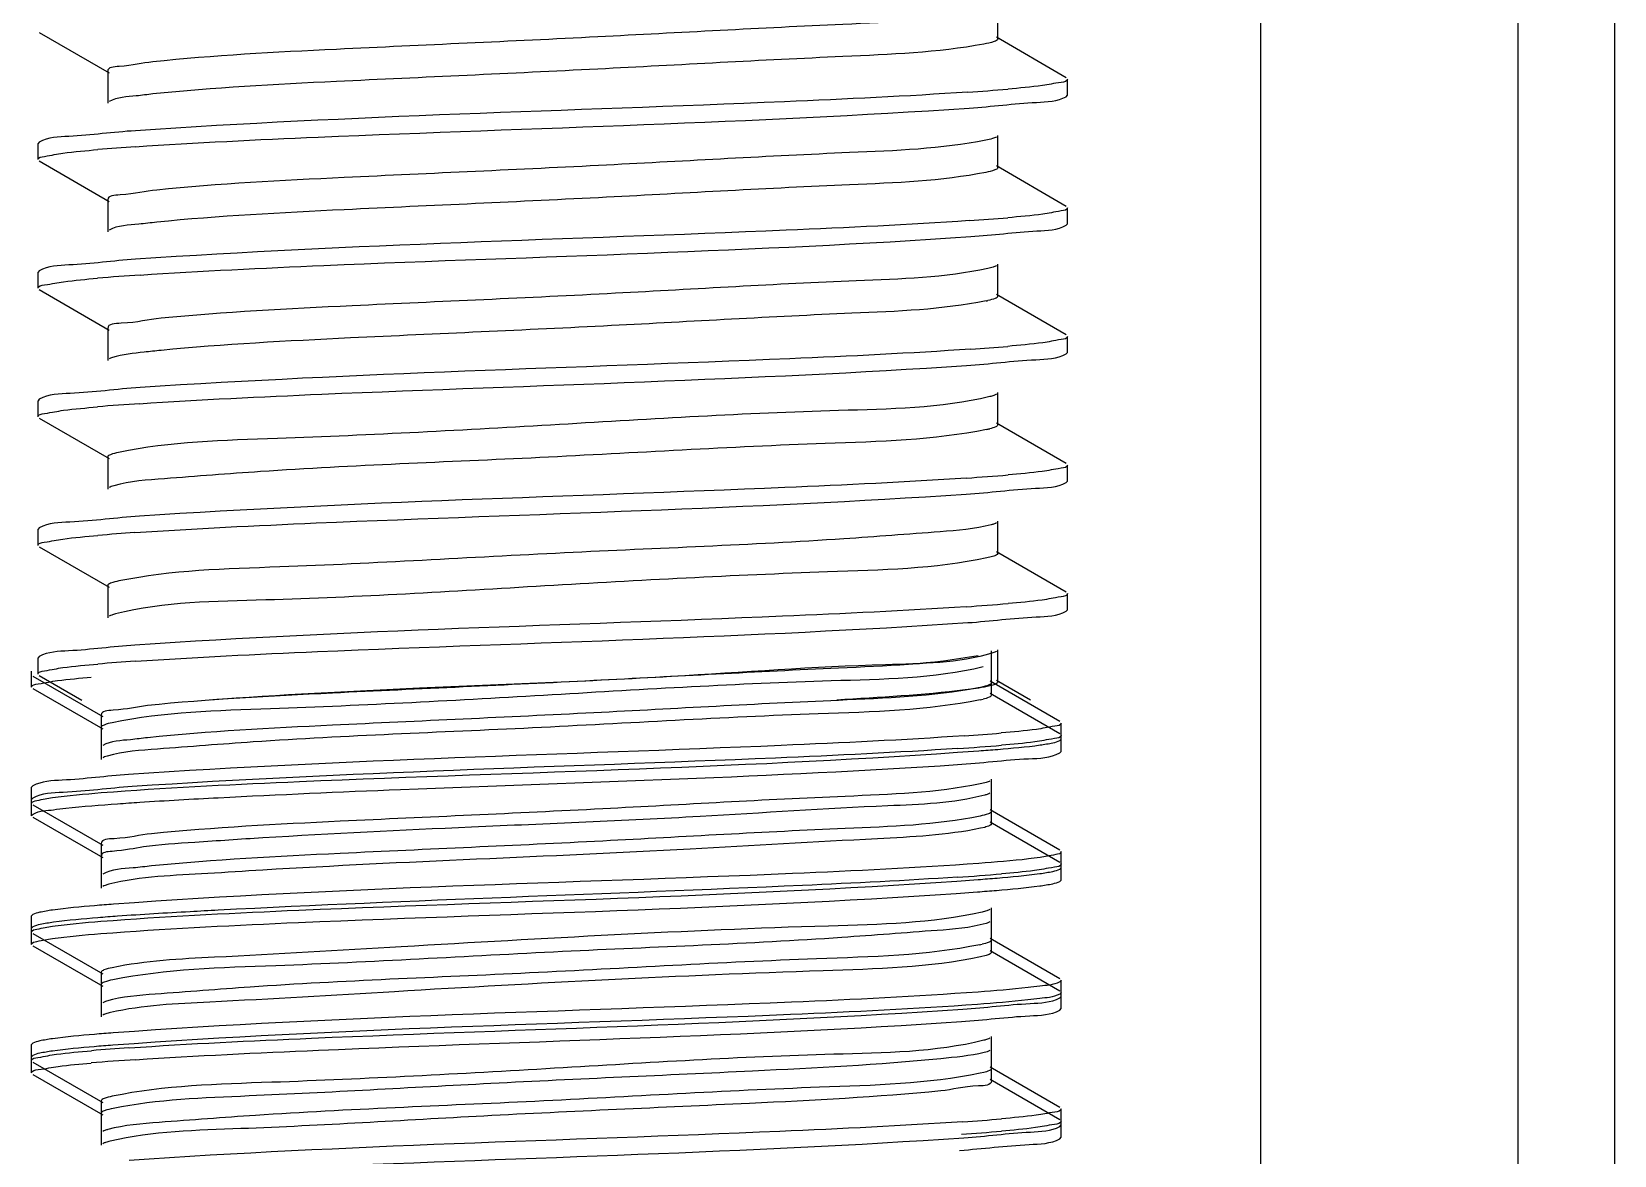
# Model space of a CAD drawing. Extents: x 1382187 to 1725648, y 860327 to 1571294.
# Drawn here: x 1506707.3 to 1507000.2, y 1252264 to 1252472 of the extents above; entities that cross this region are included whole.
import ezdxf

# ---------------------------------------------------------------- set-up
doc = ezdxf.new("R2010")
doc.units = 0
doc.header["$LTSCALE"] = 1000
doc.header["$MEASUREMENT"] = 0

msp = doc.modelspace()

# ---------------------------------------------------------------- linework, layer by layer
at = {"linetype": 'Continuous'}
for p, q in [((1506934.68, 1253335.18), (1506934.68, 1248594.16)), ((1506982.31, 1253335.18), (1506982.31, 1248594.16)), ((1507000.17, 1253335.18), (1507000.17, 1248594.16)), ((1506886.07, 1252470.68), (1506886.07, 1252476.64)), ((1506708.69, 1252471.91), (1506721.61, 1252464.43)), ((1506898.74, 1252463.5), (1506885.81, 1252470.99)), ((1506721.35, 1252464.73), (1506721.35, 1252458.78)), ((1506898.96, 1252460.27), (1506898.96, 1252463.24)), ((1506898.96, 1252460.27), (1506898.96, 1252463.24)), ((1506898.74, 1252460), (1506898.96, 1252460.27)), ((1506708.69, 1252451.6), (1506708.46, 1252451.34)), ((1506708.46, 1252448.36), (1506708.46, 1252451.34)), ((1506708.46, 1252448.36), (1506708.46, 1252451.34)), ((1506886.07, 1252446.87), (1506886.07, 1252452.82)), ((1506708.69, 1252448.1), (1506721.61, 1252440.62)), ((1506898.74, 1252439.69), (1506885.81, 1252447.17)), ((1506721.35, 1252440.92), (1506721.35, 1252434.96)), ((1506898.96, 1252436.45), (1506898.96, 1252439.43)), ((1506898.96, 1252436.45), (1506898.96, 1252439.43)), ((1506898.74, 1252436.19), (1506898.96, 1252436.45)), ((1506708.69, 1252427.78), (1506708.46, 1252427.52)), ((1506886.07, 1252423.06), (1506886.07, 1252429.01)), ((1506708.46, 1252424.55), (1506708.46, 1252427.52)), ((1506708.46, 1252424.55), (1506708.46, 1252427.52)), ((1506708.69, 1252424.29), (1506721.61, 1252416.8)), ((1506898.74, 1252415.88), (1506885.81, 1252423.36)), ((1506721.35, 1252417.1), (1506721.35, 1252411.15)), ((1506898.96, 1252412.64), (1506898.96, 1252415.62)), ((1506898.96, 1252412.64), (1506898.96, 1252415.62)), ((1506898.74, 1252412.38), (1506898.96, 1252412.64)), ((1506886.07, 1252399.25), (1506886.07, 1252405.2)), ((1506708.69, 1252403.97), (1506708.46, 1252403.71)), ((1506708.46, 1252400.73), (1506708.46, 1252403.71)), ((1506708.46, 1252400.73), (1506708.46, 1252403.71)), ((1506708.69, 1252400.47), (1506721.61, 1252392.99)), ((1506898.74, 1252392.06), (1506885.81, 1252399.55)), ((1506721.35, 1252393.29), (1506721.35, 1252387.34)), ((1506898.96, 1252388.83), (1506898.96, 1252391.8)), ((1506898.96, 1252388.83), (1506898.96, 1252391.8)), ((1506898.74, 1252388.57), (1506898.96, 1252388.83)), ((1506886.07, 1252375.43), (1506886.07, 1252381.39)), ((1506708.69, 1252380.16), (1506708.46, 1252379.9)), ((1506708.46, 1252376.92), (1506708.46, 1252379.9)), ((1506708.46, 1252376.92), (1506708.46, 1252379.9)), ((1506708.69, 1252376.66), (1506721.61, 1252369.18)), ((1506898.74, 1252368.25), (1506885.81, 1252375.73)), ((1506884.87, 1252374.78), (1506884.05, 1252374.59)), ((1506721.35, 1252369.48), (1506721.35, 1252363.53)), ((1506898.96, 1252365.01), (1506898.96, 1252367.99)), ((1506898.74, 1252364.75), (1506898.96, 1252365.01)), ((1506884.89, 1252351.48), (1506884.89, 1252357.43)), ((1506886.07, 1252351.62), (1506886.07, 1252357.57)), ((1506708.69, 1252356.35), (1506708.46, 1252356.08)), ((1506708.46, 1252353.11), (1506708.46, 1252356.08)), ((1506708.46, 1252353.11), (1506708.46, 1252356.08)), ((1506884.89, 1252349.2), (1506884.89, 1252355.15)), ((1506707.27, 1252350.69), (1506707.27, 1252353.66)), ((1506707.27, 1252350.69), (1506707.27, 1252353.66)), ((1506707.5, 1252352.7), (1506720.42, 1252345.22)), ((1506708.69, 1252352.85), (1506716.56, 1252348.29)), ((1506897.55, 1252344.29), (1506884.63, 1252351.78)), ((1506892.09, 1252348.29), (1506885.81, 1252351.92)), ((1506707.5, 1252350.42), (1506720.42, 1252342.94)), ((1506885.13, 1252351.05), (1506884.08, 1252350.78)), ((1506897.55, 1252342.02), (1506884.63, 1252349.5)), ((1506720.16, 1252345.52), (1506720.16, 1252339.57)), ((1506720.16, 1252343.24), (1506720.16, 1252337.29)), ((1506897.78, 1252341.06), (1506897.78, 1252344.03)), ((1506897.55, 1252340.8), (1506897.78, 1252341.06)), ((1506897.78, 1252338.78), (1506897.78, 1252341.76)), ((1506897.78, 1252338.78), (1506897.78, 1252341.76)), ((1506897.55, 1252338.52), (1506897.78, 1252338.78)), ((1506707.5, 1252332.39), (1506707.27, 1252332.13)), ((1506707.27, 1252329.15), (1506707.27, 1252332.13)), ((1506707.27, 1252329.15), (1506707.27, 1252332.13)), ((1506884.89, 1252327.66), (1506884.89, 1252333.62)), ((1506884.89, 1252325.38), (1506884.89, 1252331.34)), ((1506707.5, 1252330.11), (1506707.27, 1252329.85)), ((1506707.27, 1252326.87), (1506707.27, 1252329.85)), ((1506707.27, 1252326.87), (1506707.27, 1252329.85)), ((1506707.5, 1252328.89), (1506720.42, 1252321.41)), ((1506707.5, 1252326.61), (1506720.42, 1252319.13)), ((1506897.55, 1252320.48), (1506884.63, 1252327.96)), ((1506897.55, 1252318.2), (1506884.63, 1252325.69)), ((1506883.64, 1252324.72), (1506882.86, 1252324.54)), ((1506720.16, 1252321.71), (1506720.16, 1252315.76)), ((1506720.16, 1252319.43), (1506720.16, 1252313.48)), ((1506897.78, 1252317.24), (1506897.78, 1252320.22)), ((1506897.78, 1252317.24), (1506897.78, 1252320.22)), ((1506897.55, 1252316.98), (1506897.78, 1252317.24)), ((1506897.78, 1252314.97), (1506897.78, 1252317.94)), ((1506897.78, 1252314.97), (1506897.78, 1252317.94)), ((1506897.55, 1252314.71), (1506897.78, 1252314.97)), ((1506707.5, 1252308.58), (1506707.27, 1252308.31)), ((1506707.27, 1252305.34), (1506707.27, 1252308.31)), ((1506707.27, 1252305.34), (1506707.27, 1252308.31)), ((1506884.89, 1252303.85), (1506884.89, 1252309.8)), ((1506707.5, 1252306.3), (1506707.27, 1252306.04)), ((1506707.27, 1252303.06), (1506707.27, 1252306.04)), ((1506707.27, 1252303.06), (1506707.27, 1252306.04)), ((1506707.5, 1252305.08), (1506720.42, 1252297.6)), ((1506884.89, 1252301.57), (1506884.89, 1252307.52)), ((1506707.5, 1252302.8), (1506720.42, 1252295.32)), ((1506897.55, 1252296.67), (1506884.63, 1252304.15)), ((1506897.55, 1252294.39), (1506884.63, 1252301.87)), ((1506883.91, 1252300.99), (1506882.89, 1252300.74)), ((1506720.16, 1252297.9), (1506720.16, 1252291.94)), ((1506897.78, 1252293.43), (1506897.78, 1252296.41)), ((1506897.78, 1252293.43), (1506897.78, 1252296.41)), ((1506720.16, 1252295.62), (1506720.16, 1252289.66)), ((1506897.55, 1252293.17), (1506897.78, 1252293.43)), ((1506897.78, 1252291.15), (1506897.78, 1252294.13)), ((1506897.78, 1252291.15), (1506897.78, 1252294.13)), ((1506897.55, 1252290.89), (1506897.78, 1252291.15)), ((1506707.5, 1252284.76), (1506707.27, 1252284.5)), ((1506707.27, 1252281.53), (1506707.27, 1252284.5)), ((1506707.27, 1252281.53), (1506707.27, 1252284.5)), ((1506884.89, 1252280.04), (1506884.89, 1252285.99)), ((1506707.5, 1252282.48), (1506707.27, 1252282.22)), ((1506707.27, 1252279.25), (1506707.27, 1252282.22)), ((1506707.27, 1252279.25), (1506707.27, 1252282.22)), ((1506707.5, 1252281.26), (1506720.42, 1252273.78)), ((1506884.89, 1252277.76), (1506884.89, 1252283.71)), ((1506707.5, 1252278.99), (1506720.42, 1252271.5)), ((1506883.47, 1252279.33), (1506882.83, 1252279.19)), ((1506897.55, 1252272.86), (1506884.63, 1252280.34)), ((1506897.55, 1252270.58), (1506884.63, 1252278.06)), ((1506720.16, 1252274.08), (1506720.16, 1252268.13)), ((1506897.78, 1252269.62), (1506897.78, 1252272.6)), ((1506720.16, 1252271.81), (1506720.16, 1252265.85)), ((1506897.55, 1252269.36), (1506897.78, 1252269.62)), ((1506897.78, 1252267.34), (1506897.78, 1252270.32)), ((1506897.78, 1252267.34), (1506897.78, 1252270.32)), ((1506897.55, 1252267.08), (1506897.78, 1252267.34))]:
    msp.add_line(p, q, dxfattribs=at)
for centre, radius, start, end in [((1506853.05, 1252876.54), 416.6, 273.7824, 274.8062), ((1506753.86, 1252041.46), 410.18, 93.8281, 94.8033), ((1506853.38, 1252848.57), 412.43, 273.8103, 274.8058), ((1506754.96, 1252003.88), 423.99, 93.7358, 94.8048), ((1506879.9, 1252442.07), 20.28, 281.4289, 282.338), ((1506853.73, 1252820.47), 408.13, 273.8417, 274.8037), ((1506754.85, 1251981.47), 422.59, 93.7444, 94.8051), ((1506880.54, 1252415.3), 17.26, 281.5727, 283.5086), ((1506852.75, 1252808.83), 420.34, 273.7577, 274.8062), ((1506753.74, 1251971.6), 408.6, 93.8386, 94.8036), ((1506852.62, 1252786.66), 421.99, 273.7478, 274.8056), ((1506753.84, 1251946.53), 409.86, 93.8302, 94.8034), ((1506879.26, 1252365.64), 17.65, 281.5584, 283.3366), ((1506850.95, 1252766.6), 428.18, 273.7147, 274.7998), ((1506852.54, 1252748.81), 408.05, 273.842, 274.8039), ((1506850.82, 1252744.5), 429.9, 273.7049, 274.7979), ((1506878.91, 1252321.92), 19.31, 281.4817, 282.6766), ((1506754.3, 1251851.8), 430.8, 93.6991, 94.7988), ((1506752.67, 1251874.63), 410.18, 93.8281, 94.8033), ((1506852.22, 1252681.4), 412.1, 273.8126, 274.8057), ((1506851.79, 1252684.62), 417.61, 273.7817, 274.8013)]:
    msp.add_arc(centre, radius, start, end, dxfattribs=at)
for points, knots in [([(1506883.48, 1252475.68), (1506874.89, 1252474.1), (1506850.94, 1252473.19), (1506811.05, 1252470.92), (1506768.45, 1252469.03), (1506740.98, 1252467.64), (1506729.7, 1252466.45)], [0, 0, 0, 0, 0.169916, 0.464788, 0.779028, 1, 1, 1, 1]), ([(1506883.48, 1252469.73), (1506874.89, 1252468.14), (1506850.94, 1252467.24), (1506811.05, 1252464.96), (1506768.45, 1252463.08), (1506740.98, 1252461.68), (1506729.7, 1252460.5)], [0, 0, 0, 0, 0.169916, 0.464788, 0.779028, 1, 1, 1, 1]), ([(1506886.07, 1252470.68), (1506886.07, 1252470.41), (1506884.87, 1252470.02), (1506884.13, 1252469.85), (1506883.48, 1252469.73)], [0, 0, 0, 0, 0.287813, 1, 1, 1, 1]), ([(1506729.7, 1252466.45), (1506727.61, 1252466.23), (1506725.63, 1252465.61), (1506721.35, 1252465.49), (1506721.35, 1252464.73)], [0, 0, 0, 0, 0.733736, 1, 1, 1, 1]), ([(1506898.96, 1252463.24), (1506898.96, 1252462.81), (1506896.66, 1252462.52), (1506895.5, 1252462.21), (1506894.34, 1252462.06)], [0, 0, 0, 0, 0.271384, 1, 1, 1, 1]), ([(1506729.7, 1252460.5), (1506728.68, 1252460.39), (1506726, 1252460), (1506723.09, 1252459.94), (1506721.61, 1252459.08)], [0, 0, 0, 0, 0.373853, 1, 1, 1, 1]), ([(1506880.53, 1252460.84), (1506869.23, 1252460.08), (1506817.88, 1252457.62), (1506766.45, 1252456.42), (1506726.46, 1252453.7)], [0, 0, 0, 0, 0.220263, 1, 1, 1, 1]), ([(1506880.79, 1252457.89), (1506884.95, 1252458.17), (1506890.77, 1252458.97), (1506897.12, 1252459.08), (1506898.74, 1252460)], [0, 0, 0, 0, 0.690508, 1, 1, 1, 1]), ([(1506726.48, 1252450.73), (1506737.73, 1252451.49), (1506789.17, 1252453.97), (1506840.67, 1252455.17), (1506880.79, 1252457.89)], [0, 0, 0, 0, 0.219081, 1, 1, 1, 1]), ([(1506726.46, 1252453.7), (1506722.35, 1252453.42), (1506716.58, 1252452.63), (1506710.29, 1252452.52), (1506708.69, 1252451.6)], [0, 0, 0, 0, 0.690323, 1, 1, 1, 1]), ([(1506883.87, 1252451.95), (1506875.59, 1252450.29), (1506852.02, 1252449.49), (1506812.51, 1252447.14), (1506769.73, 1252445.3), (1506741.97, 1252443.88), (1506730.44, 1252442.71)], [0, 0, 0, 0, 0.164798, 0.457724, 0.773903, 1, 1, 1, 1]), ([(1506885.81, 1252452.52), (1506885.58, 1252452.39), (1506884.93, 1252452.18), (1506884.28, 1252452.03), (1506883.87, 1252451.95)], [0, 0, 0, 0, 0.388853, 1, 1, 1, 1]), ([(1506708.46, 1252448.36), (1506708.46, 1252448.79), (1506710.75, 1252449.08), (1506711.91, 1252449.39), (1506713.07, 1252449.54)], [0, 0, 0, 0, 0.271489, 1, 1, 1, 1]), ([(1506883.87, 1252445.99), (1506875.59, 1252444.33), (1506852.02, 1252443.54), (1506812.51, 1252441.19), (1506769.73, 1252439.34), (1506741.97, 1252437.92), (1506730.44, 1252436.76)], [0, 0, 0, 0, 0.164798, 0.457724, 0.773903, 1, 1, 1, 1]), ([(1506886.07, 1252446.87), (1506886.07, 1252446.64), (1506885.08, 1252446.25), (1506884.43, 1252446.1), (1506883.87, 1252445.99)], [0, 0, 0, 0, 0.292777, 1, 1, 1, 1]), ([(1506730.44, 1252442.71), (1506728.17, 1252442.49), (1506726.03, 1252441.8), (1506721.35, 1252441.74), (1506721.35, 1252440.92)], [0, 0, 0, 0, 0.734506, 1, 1, 1, 1]), ([(1506898.96, 1252439.43), (1506898.96, 1252439), (1506896.68, 1252438.71), (1506895.53, 1252438.4), (1506894.38, 1252438.25)], [0, 0, 0, 0, 0.271538, 1, 1, 1, 1]), ([(1506730.44, 1252436.76), (1506729.32, 1252436.65), (1506726.4, 1252436.23), (1506723.22, 1252436.2), (1506721.61, 1252435.27)], [0, 0, 0, 0, 0.375724, 1, 1, 1, 1]), ([(1506880.79, 1252437.05), (1506869.51, 1252436.29), (1506818.07, 1252433.81), (1506766.57, 1252432.62), (1506726.48, 1252429.89)], [0, 0, 0, 0, 0.219643, 1, 1, 1, 1]), ([(1506727.33, 1252426.97), (1506738.66, 1252427.73), (1506789.91, 1252430.18), (1506841.22, 1252431.37), (1506881.07, 1252434.09)], [0, 0, 0, 0, 0.221375, 1, 1, 1, 1]), ([(1506881.07, 1252434.09), (1506885.16, 1252434.37), (1506890.89, 1252435.16), (1506897.14, 1252435.28), (1506898.74, 1252436.19)], [0, 0, 0, 0, 0.690201, 1, 1, 1, 1]), ([(1506726.48, 1252429.89), (1506722.36, 1252429.61), (1506716.59, 1252428.81), (1506710.29, 1252428.71), (1506708.69, 1252427.78)], [0, 0, 0, 0, 0.690341, 1, 1, 1, 1]), ([(1506884.24, 1252428.21), (1506876.27, 1252426.46), (1506853.08, 1252425.81), (1506813.96, 1252423.36), (1506771.02, 1252421.56), (1506742.97, 1252420.12), (1506731.21, 1252418.98)], [0, 0, 0, 0, 0.159658, 0.450626, 0.768754, 1, 1, 1, 1]), ([(1506885.81, 1252428.71), (1506885.62, 1252428.6), (1506885.1, 1252428.41), (1506884.56, 1252428.28), (1506884.24, 1252428.21)], [0, 0, 0, 0, 0.39781, 1, 1, 1, 1]), ([(1506708.46, 1252424.55), (1506708.46, 1252424.99), (1506710.82, 1252425.27), (1506712, 1252425.59), (1506713.19, 1252425.75)], [0, 0, 0, 0, 0.271035, 1, 1, 1, 1]), ([(1506883.92, 1252422.19), (1506875.77, 1252420.54), (1506852.49, 1252419.75), (1506813.34, 1252417.41), (1506770.68, 1252415.59), (1506742.87, 1252414.16), (1506731.21, 1252413.02)], [0, 0, 0, 0, 0.163103, 0.454144, 0.77037, 1, 1, 1, 1]), ([(1506886.07, 1252423.06), (1506886.07, 1252422.85), (1506885.27, 1252422.49), (1506884.7, 1252422.36), (1506884.24, 1252422.26)], [0, 0, 0, 0, 0.298854, 1, 1, 1, 1]), ([(1506731.21, 1252418.98), (1506728.75, 1252418.74), (1506726.45, 1252417.98), (1506721.35, 1252418), (1506721.35, 1252417.1)], [0, 0, 0, 0, 0.735116, 1, 1, 1, 1]), ([(1506731.21, 1252413.02), (1506730.17, 1252412.92), (1506727.17, 1252412.58), (1506724.12, 1252412.3), (1506722.23, 1252411.71)], [0, 0, 0, 0, 0.345444, 1, 1, 1, 1]), ([(1506881.07, 1252413.26), (1506869.91, 1252412.49), (1506818.66, 1252410.02), (1506767.36, 1252408.8), (1506727.33, 1252406.14)], [0, 0, 0, 0, 0.2181, 1, 1, 1, 1]), ([(1506898.96, 1252415.62), (1506898.96, 1252415.19), (1506896.69, 1252414.9), (1506895.54, 1252414.59), (1506894.39, 1252414.44)], [0, 0, 0, 0, 0.271601, 1, 1, 1, 1]), ([(1506722.23, 1252411.71), (1506722.11, 1252411.67), (1506721.9, 1252411.6), (1506721.7, 1252411.5), (1506721.61, 1252411.45)], [0, 0, 0, 0, 0.563324, 1, 1, 1, 1]), ([(1506727.25, 1252403.15), (1506738.48, 1252403.9), (1506789.5, 1252406.35), (1506840.58, 1252407.57), (1506880.3, 1252410.23)], [0, 0, 0, 0, 0.220392, 1, 1, 1, 1]), ([(1506880.3, 1252410.23), (1506884.57, 1252410.51), (1506890.55, 1252411.34), (1506897.08, 1252411.43), (1506898.74, 1252412.38)], [0, 0, 0, 0, 0.690998, 1, 1, 1, 1]), ([(1506727.33, 1252406.14), (1506723.01, 1252405.85), (1506716.97, 1252405.01), (1506710.37, 1252404.93), (1506708.69, 1252403.97)], [0, 0, 0, 0, 0.691204, 1, 1, 1, 1]), ([(1506884.57, 1252404.47), (1506875.46, 1252402.27), (1506848.59, 1252401.96), (1506804.78, 1252399.23), (1506760.42, 1252396.78), (1506732.99, 1252396.14), (1506723.36, 1252394.13)], [0, 0, 0, 0, 0.173919, 0.493974, 0.817428, 1, 1, 1, 1]), ([(1506885.81, 1252404.9), (1506885.66, 1252404.81), (1506885.24, 1252404.65), (1506884.82, 1252404.53), (1506884.57, 1252404.47)], [0, 0, 0, 0, 0.408003, 1, 1, 1, 1]), ([(1506708.46, 1252400.73), (1506708.46, 1252401.18), (1506710.81, 1252401.46), (1506711.99, 1252401.78), (1506713.17, 1252401.93)], [0, 0, 0, 0, 0.271101, 1, 1, 1, 1]), ([(1506884, 1252398.39), (1506874.2, 1252396.37), (1506846.39, 1252395.77), (1506801.72, 1252392.96), (1506760.84, 1252391.52), (1506734.66, 1252389.47), (1506725.52, 1252388.81), (1506722.49, 1252387.97)], [0, 0, 0, 0, 0.185394, 0.511906, 0.831666, 0.941677, 1, 1, 1, 1]), ([(1506886.07, 1252399.25), (1506886.07, 1252399.07), (1506885.43, 1252398.73), (1506884.95, 1252398.61), (1506884.57, 1252398.52)], [0, 0, 0, 0, 0.306365, 1, 1, 1, 1]), ([(1506723.36, 1252394.13), (1506722.85, 1252394.02), (1506722.25, 1252393.89), (1506721.35, 1252393.51), (1506721.35, 1252393.29)], [0, 0, 0, 0, 0.705027, 1, 1, 1, 1]), ([(1506898.96, 1252391.8), (1506898.96, 1252391.36), (1506896.64, 1252391.08), (1506895.47, 1252390.76), (1506894.3, 1252390.61)], [0, 0, 0, 0, 0.271246, 1, 1, 1, 1]), ([(1506722.49, 1252387.97), (1506722.32, 1252387.92), (1506722.02, 1252387.83), (1506721.73, 1252387.71), (1506721.61, 1252387.64)], [0, 0, 0, 0, 0.577171, 1, 1, 1, 1]), ([(1506880.3, 1252389.39), (1506869.09, 1252388.64), (1506818.08, 1252386.19), (1506767, 1252384.97), (1506727.25, 1252382.32)], [0, 0, 0, 0, 0.219978, 1, 1, 1, 1]), ([(1506880.21, 1252386.41), (1506884.5, 1252386.69), (1506890.51, 1252387.53), (1506897.07, 1252387.61), (1506898.74, 1252388.57)], [0, 0, 0, 0, 0.691085, 1, 1, 1, 1]), ([(1506726.38, 1252379.28), (1506737.56, 1252380.05), (1506788.84, 1252382.52), (1506840.17, 1252383.73), (1506880.21, 1252386.41)], [0, 0, 0, 0, 0.218278, 1, 1, 1, 1]), ([(1506727.25, 1252382.32), (1506722.95, 1252382.03), (1506716.93, 1252381.2), (1506710.36, 1252381.12), (1506708.69, 1252380.16)], [0, 0, 0, 0, 0.691128, 1, 1, 1, 1]), ([(1506885.81, 1252381.08), (1506885.69, 1252381.01), (1506885.38, 1252380.88), (1506885.06, 1252380.79), (1506884.87, 1252380.74)], [0, 0, 0, 0, 0.419644, 1, 1, 1, 1]), ([(1506708.46, 1252376.92), (1506708.46, 1252377.35), (1506710.74, 1252377.64), (1506711.89, 1252377.95), (1506713.04, 1252378.1)], [0, 0, 0, 0, 0.271575, 1, 1, 1, 1]), ([(1506884.87, 1252380.74), (1506881.79, 1252379.91), (1506872.6, 1252379.24), (1506846.36, 1252377.2), (1506805.5, 1252375.75), (1506760.91, 1252372.95), (1506733.17, 1252372.35), (1506723.41, 1252370.33)], [0, 0, 0, 0, 0.059025, 0.169477, 0.489312, 0.815208, 1, 1, 1, 1]), ([(1506886.07, 1252375.43), (1506886.07, 1252375.28), (1506885.58, 1252374.97), (1506885.18, 1252374.87), (1506884.87, 1252374.78)], [0, 0, 0, 0, 0.315715, 1, 1, 1, 1]), ([(1506884.05, 1252374.59), (1506874.4, 1252372.58), (1506846.9, 1252371.93), (1506802.45, 1252369.5), (1506758.67, 1252366.72), (1506731.82, 1252366.48), (1506722.78, 1252364.23)], [0, 0, 0, 0, 0.183095, 0.50716, 0.827184, 1, 1, 1, 1]), ([(1506723.41, 1252370.33), (1506722.89, 1252370.22), (1506722.27, 1252370.08), (1506721.35, 1252369.7), (1506721.35, 1252369.48)], [0, 0, 0, 0, 0.705588, 1, 1, 1, 1]), ([(1506898.96, 1252367.99), (1506898.96, 1252367.55), (1506896.63, 1252367.27), (1506895.45, 1252366.95), (1506894.27, 1252366.8)], [0, 0, 0, 0, 0.271149, 1, 1, 1, 1]), ([(1506722.78, 1252364.23), (1506722.54, 1252364.17), (1506722.15, 1252364.06), (1506721.76, 1252363.91), (1506721.61, 1252363.83)], [0, 0, 0, 0, 0.589215, 1, 1, 1, 1]), ([(1506880.21, 1252365.57), (1506868.88, 1252364.82), (1506817.61, 1252362.36), (1506766.27, 1252361.17), (1506726.38, 1252358.45)], [0, 0, 0, 0, 0.221088, 1, 1, 1, 1]), ([(1506880.52, 1252362.62), (1506884.74, 1252362.9), (1506890.65, 1252363.72), (1506897.1, 1252363.81), (1506898.74, 1252364.75)], [0, 0, 0, 0, 0.690779, 1, 1, 1, 1]), ([(1506726.46, 1252355.48), (1506737.68, 1252356.24), (1506789.03, 1252358.71), (1506840.45, 1252359.92), (1506880.52, 1252362.62)], [0, 0, 0, 0, 0.218769, 1, 1, 1, 1]), ([(1506726.38, 1252358.45), (1506722.29, 1252358.17), (1506716.54, 1252357.37), (1506710.29, 1252357.26), (1506708.69, 1252356.35)], [0, 0, 0, 0, 0.690244, 1, 1, 1, 1]), ([(1506883.34, 1252354.41), (1506874.19, 1252352.24), (1506847.3, 1252351.89), (1506803.48, 1252349.18), (1506759.17, 1252346.73), (1506731.78, 1252346.09), (1506722.17, 1252344.08)], [0, 0, 0, 0, 0.174525, 0.494592, 0.817709, 1, 1, 1, 1]), ([(1506882.41, 1252356.5), (1506873.92, 1252354.89), (1506850.08, 1252354.02), (1506810.31, 1252351.72), (1506767.65, 1252349.85), (1506740.09, 1252348.44), (1506728.73, 1252347.27)], [0, 0, 0, 0, 0.168355, 0.462634, 0.777465, 1, 1, 1, 1]), ([(1506885.13, 1252357), (1506878.77, 1252355.06), (1506858.56, 1252354.94), (1506823.42, 1252352.22), (1506781.64, 1252350.69), (1506753.18, 1252349.22), (1506740.28, 1252348.29)], [0, 0, 0, 0, 0.137438, 0.410761, 0.732679, 1, 1, 1, 1]), ([(1506885.81, 1252357.27), (1506885.72, 1252357.22), (1506885.5, 1252357.12), (1506885.27, 1252357.04), (1506885.13, 1252357)], [0, 0, 0, 0, 0.433013, 1, 1, 1, 1]), ([(1506707.27, 1252350.69), (1506707.27, 1252351.13), (1506709.66, 1252351.41), (1506710.85, 1252351.74), (1506712.05, 1252351.89)], [0, 0, 0, 0, 0.270914, 1, 1, 1, 1]), ([(1506708.46, 1252353.11), (1506708.46, 1252353.54), (1506710.75, 1252353.83), (1506711.91, 1252354.14), (1506713.06, 1252354.29)], [0, 0, 0, 0, 0.271506, 1, 1, 1, 1]), ([(1506884.88, 1252351.48), (1506884.88, 1252351.22), (1506883.75, 1252350.83), (1506883.04, 1252350.66), (1506882.41, 1252350.54)], [0, 0, 0, 0, 0.289227, 1, 1, 1, 1]), ([(1506886.07, 1252351.62), (1506886.07, 1252351.5), (1506885.71, 1252351.22), (1506885.38, 1252351.12), (1506885.13, 1252351.05)], [0, 0, 0, 0, 0.327438, 1, 1, 1, 1]), ([(1506882.41, 1252350.54), (1506873.92, 1252348.94), (1506850.08, 1252348.06), (1506810.31, 1252345.77), (1506767.65, 1252343.9), (1506740.09, 1252342.49), (1506728.73, 1252341.31)], [0, 0, 0, 0, 0.168355, 0.462634, 0.777465, 1, 1, 1, 1]), ([(1506884.08, 1252350.78), (1506882.75, 1252350.5), (1506873.52, 1252349.28), (1506864.22, 1252348.76), (1506856.29, 1252348.29)], [0, 0, 0, 0, 0.146271, 1, 1, 1, 1]), ([(1506884.88, 1252349.2), (1506884.88, 1252349.02), (1506884.22, 1252348.67), (1506883.73, 1252348.55), (1506883.34, 1252348.46)], [0, 0, 0, 0, 0.305231, 1, 1, 1, 1]), ([(1506728.73, 1252347.27), (1506726.59, 1252347.04), (1506724.57, 1252346.4), (1506720.16, 1252346.3), (1506720.16, 1252345.52)], [0, 0, 0, 0, 0.733984, 1, 1, 1, 1]), ([(1506882.8, 1252348.34), (1506872.98, 1252346.32), (1506845.13, 1252345.71), (1506800.42, 1252342.91), (1506759.53, 1252341.48), (1506733.38, 1252339.41), (1506724.27, 1252338.76), (1506721.26, 1252337.91)], [0, 0, 0, 0, 0.185736, 0.512591, 0.832304, 0.942068, 1, 1, 1, 1]), ([(1506722.17, 1252344.08), (1506721.66, 1252343.98), (1506721.06, 1252343.84), (1506720.16, 1252343.46), (1506720.16, 1252343.24)], [0, 0, 0, 0, 0.704981, 1, 1, 1, 1]), ([(1506897.78, 1252344.03), (1506897.78, 1252343.6), (1506895.5, 1252343.32), (1506894.36, 1252343.01), (1506893.21, 1252342.86)], [0, 0, 0, 0, 0.271618, 1, 1, 1, 1]), ([(1506728.73, 1252341.31), (1506727.68, 1252341.2), (1506724.93, 1252340.8), (1506721.94, 1252340.75), (1506720.42, 1252339.87)], [0, 0, 0, 0, 0.374443, 1, 1, 1, 1]), ([(1506879.89, 1252341.67), (1506868.6, 1252340.9), (1506817.04, 1252338.42), (1506765.41, 1252337.23), (1506725.19, 1252334.49)], [0, 0, 0, 0, 0.219056, 1, 1, 1, 1]), ([(1506882.56, 1252338.89), (1506883.72, 1252338.97), (1506887.51, 1252339.27), (1506891.29, 1252339.6), (1506893.89, 1252339.97)], [0, 0, 0, 0, 0.307404, 1, 1, 1, 1]), ([(1506897.78, 1252341.76), (1506897.78, 1252341.3), (1506895.35, 1252341.03), (1506894.13, 1252340.69), (1506892.91, 1252340.54)], [0, 0, 0, 0, 0.270633, 1, 1, 1, 1]), ([(1506893.89, 1252339.97), (1506894.69, 1252340.08), (1506895.91, 1252340.3), (1506897.16, 1252340.57), (1506897.55, 1252340.8)], [0, 0, 0, 0, 0.643343, 1, 1, 1, 1]), ([(1506721.26, 1252337.91), (1506721.1, 1252337.86), (1506720.81, 1252337.77), (1506720.53, 1252337.66), (1506720.42, 1252337.59)], [0, 0, 0, 0, 0.575377, 1, 1, 1, 1]), ([(1506722.41, 1252331.32), (1506733.87, 1252332.16), (1506787.26, 1252334.76), (1506840.73, 1252335.82), (1506882.56, 1252338.89)], [0, 0, 0, 0, 0.215167, 1, 1, 1, 1]), ([(1506878.7, 1252339.31), (1506867.44, 1252338.57), (1506816.5, 1252336.13), (1506765.5, 1252334.91), (1506725.87, 1252332.26)], [0, 0, 0, 0, 0.221096, 1, 1, 1, 1]), ([(1506878.6, 1252336.33), (1506882.99, 1252336.62), (1506889.14, 1252337.47), (1506895.84, 1252337.54), (1506897.55, 1252338.52)], [0, 0, 0, 0, 0.691433, 1, 1, 1, 1]), ([(1506725.19, 1252334.49), (1506721.1, 1252334.21), (1506715.35, 1252333.42), (1506709.1, 1252333.31), (1506707.5, 1252332.39)], [0, 0, 0, 0, 0.69024, 1, 1, 1, 1]), ([(1506741.81, 1252330.21), (1506753.06, 1252330.79), (1506798.65, 1252332.81), (1506844.29, 1252334.06), (1506878.6, 1252336.33)], [0, 0, 0, 0, 0.246725, 1, 1, 1, 1]), ([(1506725.87, 1252332.26), (1506721.61, 1252331.97), (1506715.65, 1252331.15), (1506709.15, 1252331.06), (1506707.5, 1252330.11)], [0, 0, 0, 0, 0.690899, 1, 1, 1, 1]), ([(1506711.13, 1252330.23), (1506711.85, 1252330.33), (1506715.59, 1252330.79), (1506719.36, 1252331.09), (1506722.41, 1252331.32)], [0, 0, 0, 0, 0.191294, 1, 1, 1, 1]), ([(1506882.8, 1252332.76), (1506874.61, 1252331.08), (1506851.15, 1252330.32), (1506811.76, 1252327.95), (1506768.93, 1252326.11), (1506741.08, 1252324.69), (1506729.48, 1252323.53)], [0, 0, 0, 0, 0.163231, 0.45556, 0.772333, 1, 1, 1, 1]), ([(1506884.62, 1252333.31), (1506884.41, 1252333.19), (1506883.8, 1252332.98), (1506883.18, 1252332.84), (1506882.8, 1252332.76)], [0, 0, 0, 0, 0.391472, 1, 1, 1, 1]), ([(1506884.62, 1252331.04), (1506884.5, 1252330.96), (1506884.17, 1252330.83), (1506883.84, 1252330.73), (1506883.64, 1252330.68)], [0, 0, 0, 0, 0.417945, 1, 1, 1, 1]), ([(1506707.27, 1252329.15), (1506707.27, 1252329.52), (1506709.16, 1252329.84), (1506710.16, 1252330.1), (1506711.13, 1252330.23)], [0, 0, 0, 0, 0.274518, 1, 1, 1, 1]), ([(1506711.33, 1252327.98), (1506712.09, 1252328.09), (1506716.03, 1252328.56), (1506719.99, 1252328.86), (1506723.19, 1252329.09)], [0, 0, 0, 0, 0.191301, 1, 1, 1, 1]), ([(1506723.19, 1252329.09), (1506724.55, 1252329.19), (1506730.75, 1252329.61), (1506736.96, 1252329.96), (1506741.81, 1252330.21)], [0, 0, 0, 0, 0.219258, 1, 1, 1, 1]), ([(1506883.64, 1252330.68), (1506877.83, 1252329.13), (1506860.04, 1252328.62), (1506828.51, 1252326.38), (1506789.87, 1252324.87), (1506762.9, 1252323.53), (1506750.03, 1252322.76)], [0, 0, 0, 0, 0.134666, 0.394603, 0.711038, 1, 1, 1, 1]), ([(1506707.27, 1252326.87), (1506707.27, 1252327), (1506708.73, 1252327.9), (1506710.05, 1252327.81), (1506711.33, 1252327.98)], [0, 0, 0, 0, 0.088423, 1, 1, 1, 1]), ([(1506882.8, 1252326.81), (1506874.61, 1252325.12), (1506851.15, 1252324.37), (1506811.76, 1252321.99), (1506768.93, 1252320.16), (1506741.08, 1252318.73), (1506729.48, 1252317.58)], [0, 0, 0, 0, 0.163231, 0.45556, 0.772333, 1, 1, 1, 1]), ([(1506884.88, 1252327.66), (1506884.88, 1252327.44), (1506883.95, 1252327.06), (1506883.33, 1252326.92), (1506882.8, 1252326.81)], [0, 0, 0, 0, 0.294502, 1, 1, 1, 1]), ([(1506884.88, 1252325.38), (1506884.88, 1252325.23), (1506884.37, 1252324.91), (1506883.96, 1252324.81), (1506883.64, 1252324.72)], [0, 0, 0, 0, 0.314301, 1, 1, 1, 1]), ([(1506729.48, 1252323.53), (1506727.16, 1252323.3), (1506724.97, 1252322.59), (1506720.16, 1252322.55), (1506720.16, 1252321.71)], [0, 0, 0, 0, 0.734699, 1, 1, 1, 1]), ([(1506750.03, 1252322.76), (1506745.84, 1252322.51), (1506738.7, 1252321.98), (1506728.72, 1252321.42), (1506724.12, 1252320.32), (1506720.17, 1252320.15), (1506720.17, 1252319.43)], [0, 0, 0, 0, 0.417623, 0.73271, 0.928797, 1, 1, 1, 1]), ([(1506882.86, 1252324.54), (1506876.6, 1252323.24), (1506858.56, 1252322.4), (1506814.36, 1252319.66), (1506776.37, 1252318.38), (1506750.03, 1252316.81)], [0, 0, 0, 0, 0.144135, 0.405017, 1, 1, 1, 1]), ([(1506897.78, 1252320.22), (1506897.78, 1252319.85), (1506895.87, 1252319.53), (1506894.86, 1252319.27), (1506893.89, 1252319.13)], [0, 0, 0, 0, 0.274374, 1, 1, 1, 1]), ([(1506729.48, 1252317.58), (1506728.33, 1252317.46), (1506725.34, 1252317.03), (1506722.08, 1252317.02), (1506720.42, 1252316.06)], [0, 0, 0, 0, 0.376256, 1, 1, 1, 1]), ([(1506750.03, 1252316.81), (1506746.63, 1252316.61), (1506737.15, 1252315.87), (1506727.5, 1252315.67), (1506721.55, 1252314.17)], [0, 0, 0, 0, 0.356375, 1, 1, 1, 1]), ([(1506882.56, 1252318.05), (1506871.08, 1252317.21), (1506817.69, 1252314.6), (1506764.22, 1252313.56), (1506722.41, 1252310.48)], [0, 0, 0, 0, 0.215475, 1, 1, 1, 1]), ([(1506893.89, 1252319.13), (1506893.17, 1252319.03), (1506889.4, 1252318.57), (1506885.62, 1252318.27), (1506882.56, 1252318.05)], [0, 0, 0, 0, 0.191409, 1, 1, 1, 1]), ([(1506897.78, 1252317.94), (1506897.78, 1252317.48), (1506895.32, 1252317.21), (1506894.09, 1252316.87), (1506892.86, 1252316.72)], [0, 0, 0, 0, 0.270505, 1, 1, 1, 1]), ([(1506893.85, 1252316.15), (1506894.66, 1252316.27), (1506895.89, 1252316.48), (1506897.16, 1252316.76), (1506897.55, 1252316.98)], [0, 0, 0, 0, 0.643758, 1, 1, 1, 1]), ([(1506721.55, 1252314.17), (1506721.32, 1252314.12), (1506720.94, 1252314.01), (1506720.57, 1252313.86), (1506720.43, 1252313.78)], [0, 0, 0, 0, 0.58755, 1, 1, 1, 1]), ([(1506722.36, 1252307.5), (1506733.8, 1252308.34), (1506787.16, 1252310.95), (1506840.6, 1252312.01), (1506882.43, 1252315.06)], [0, 0, 0, 0, 0.214881, 1, 1, 1, 1]), ([(1506878.6, 1252315.5), (1506869.05, 1252314.86), (1506823.46, 1252312.63), (1506777.84, 1252311.23), (1506741.81, 1252309.37)], [0, 0, 0, 0, 0.209609, 1, 1, 1, 1]), ([(1506882.3, 1252312.78), (1506883.48, 1252312.86), (1506887.33, 1252313.16), (1506891.17, 1252313.5), (1506893.82, 1252313.87)], [0, 0, 0, 0, 0.307278, 1, 1, 1, 1]), ([(1506882.43, 1252315.06), (1506883.6, 1252315.15), (1506887.41, 1252315.45), (1506891.23, 1252315.79), (1506893.85, 1252316.15)], [0, 0, 0, 0, 0.307307, 1, 1, 1, 1]), ([(1506893.82, 1252313.87), (1506894.63, 1252313.98), (1506895.88, 1252314.2), (1506897.15, 1252314.48), (1506897.55, 1252314.71)], [0, 0, 0, 0, 0.644096, 1, 1, 1, 1]), ([(1506722.41, 1252310.48), (1506721.25, 1252310.4), (1506717.48, 1252310.1), (1506713.72, 1252309.76), (1506711.13, 1252309.4)], [0, 0, 0, 0, 0.307527, 1, 1, 1, 1]), ([(1506722.32, 1252305.22), (1506733.75, 1252306.06), (1506787.08, 1252308.66), (1506840.48, 1252309.73), (1506882.3, 1252312.78)], [0, 0, 0, 0, 0.21463, 1, 1, 1, 1]), ([(1506711.13, 1252309.4), (1506710.34, 1252309.29), (1506709.12, 1252309.07), (1506707.88, 1252308.8), (1506707.5, 1252308.58)], [0, 0, 0, 0, 0.643047, 1, 1, 1, 1]), ([(1506723.19, 1252308.26), (1506721.97, 1252308.17), (1506718.01, 1252307.87), (1506714.06, 1252307.52), (1506711.33, 1252307.15)], [0, 0, 0, 0, 0.307563, 1, 1, 1, 1]), ([(1506883.15, 1252309.02), (1506873.87, 1252306.93), (1506837.69, 1252306.21), (1506790.49, 1252303.46), (1506746.35, 1252300.88), (1506728.38, 1252300.04), (1506722.16, 1252298.73)], [0, 0, 0, 0, 0.176934, 0.667357, 0.8818, 1, 1, 1, 1]), ([(1506741.81, 1252309.37), (1506740.08, 1252309.28), (1506733.87, 1252308.95), (1506727.66, 1252308.58), (1506723.19, 1252308.26)], [0, 0, 0, 0, 0.279122, 1, 1, 1, 1]), ([(1506884.62, 1252309.5), (1506884.44, 1252309.4), (1506883.95, 1252309.22), (1506883.45, 1252309.09), (1506883.15, 1252309.02)], [0, 0, 0, 0, 0.400787, 1, 1, 1, 1]), ([(1506707.27, 1252305.34), (1506707.27, 1252305.71), (1506709.16, 1252306.03), (1506710.15, 1252306.28), (1506711.12, 1252306.42)], [0, 0, 0, 0, 0.274578, 1, 1, 1, 1]), ([(1506711.33, 1252307.15), (1506710.5, 1252307.03), (1506709.22, 1252306.81), (1506707.9, 1252306.53), (1506707.5, 1252306.3)], [0, 0, 0, 0, 0.645001, 1, 1, 1, 1]), ([(1506711.11, 1252304.14), (1506711.82, 1252304.24), (1506715.55, 1252304.7), (1506719.29, 1252305), (1506722.32, 1252305.22)], [0, 0, 0, 0, 0.191274, 1, 1, 1, 1]), ([(1506711.12, 1252306.42), (1506711.83, 1252306.52), (1506715.57, 1252306.98), (1506719.32, 1252307.28), (1506722.36, 1252307.5)], [0, 0, 0, 0, 0.191288, 1, 1, 1, 1]), ([(1506883.9, 1252306.94), (1506880.97, 1252306.06), (1506871.96, 1252305.45), (1506845.94, 1252303.34), (1506805.01, 1252301.93), (1506760.16, 1252299.12), (1506732.17, 1252298.5), (1506722.28, 1252296.48)], [0, 0, 0, 0, 0.056631, 0.165562, 0.48509, 0.813078, 1, 1, 1, 1]), ([(1506884.62, 1252307.22), (1506884.53, 1252307.17), (1506884.29, 1252307.06), (1506884.05, 1252306.98), (1506883.9, 1252306.94)], [0, 0, 0, 0, 0.430757, 1, 1, 1, 1]), ([(1506707.27, 1252303.06), (1506707.27, 1252303.43), (1506709.15, 1252303.75), (1506710.14, 1252304), (1506711.11, 1252304.14)], [0, 0, 0, 0, 0.274628, 1, 1, 1, 1]), ([(1506882.76, 1252302.99), (1506872.85, 1252300.97), (1506844.83, 1252300.35), (1506799.96, 1252297.53), (1506759.01, 1252296.13), (1506733.02, 1252294.01), (1506724.03, 1252293.4), (1506721.12, 1252292.52)], [0, 0, 0, 0, 0.18717, 0.515415, 0.834912, 0.94366, 1, 1, 1, 1]), ([(1506884.88, 1252303.85), (1506884.88, 1252303.66), (1506884.13, 1252303.3), (1506883.59, 1252303.17), (1506883.15, 1252303.07)], [0, 0, 0, 0, 0.30098, 1, 1, 1, 1]), ([(1506882.89, 1252300.74), (1506873.34, 1252298.73), (1506836.9, 1252297.81), (1506789.43, 1252295.24), (1506745.55, 1252292.55), (1506727.87, 1252291.8), (1506721.87, 1252290.44)], [0, 0, 0, 0, 0.181368, 0.673276, 0.885489, 1, 1, 1, 1]), ([(1506884.88, 1252301.57), (1506884.88, 1252301.44), (1506884.5, 1252301.16), (1506884.16, 1252301.06), (1506883.91, 1252300.99)], [0, 0, 0, 0, 0.32566, 1, 1, 1, 1]), ([(1506722.16, 1252298.73), (1506721.65, 1252298.63), (1506721.05, 1252298.49), (1506720.16, 1252298.11), (1506720.16, 1252297.9)], [0, 0, 0, 0, 0.704878, 1, 1, 1, 1]), ([(1506722.28, 1252296.48), (1506721.75, 1252296.37), (1506721.11, 1252296.23), (1506720.17, 1252295.85), (1506720.16, 1252295.62)], [0, 0, 0, 0, 0.706338, 1, 1, 1, 1]), ([(1506897.78, 1252296.41), (1506897.78, 1252296.29), (1506896.38, 1252295.4), (1506895.09, 1252295.49), (1506893.85, 1252295.32)], [0, 0, 0, 0, 0.08904, 1, 1, 1, 1]), ([(1506882.43, 1252294.23), (1506870.93, 1252293.39), (1506817.57, 1252290.79), (1506764.13, 1252289.74), (1506722.36, 1252286.66)], [0, 0, 0, 0, 0.215876, 1, 1, 1, 1]), ([(1506879.62, 1252291.05), (1506883.77, 1252291.33), (1506889.59, 1252292.14), (1506895.93, 1252292.24), (1506897.55, 1252293.17)], [0, 0, 0, 0, 0.690486, 1, 1, 1, 1]), ([(1506893.82, 1252293.03), (1506893.08, 1252292.93), (1506889.26, 1252292.47), (1506885.41, 1252292.17), (1506882.3, 1252291.94)], [0, 0, 0, 0, 0.191503, 1, 1, 1, 1]), ([(1506893.85, 1252295.32), (1506893.12, 1252295.21), (1506889.33, 1252294.75), (1506885.51, 1252294.45), (1506882.43, 1252294.23)], [0, 0, 0, 0, 0.191489, 1, 1, 1, 1]), ([(1506897.78, 1252294.13), (1506897.78, 1252294.01), (1506896.36, 1252293.12), (1506895.07, 1252293.21), (1506893.82, 1252293.03)], [0, 0, 0, 0, 0.088878, 1, 1, 1, 1]), ([(1506721.12, 1252292.52), (1506720.98, 1252292.48), (1506720.75, 1252292.4), (1506720.52, 1252292.3), (1506720.42, 1252292.25)], [0, 0, 0, 0, 0.567761, 1, 1, 1, 1]), ([(1506721.87, 1252290.44), (1506721.57, 1252290.37), (1506721.08, 1252290.24), (1506720.6, 1252290.07), (1506720.42, 1252289.97)], [0, 0, 0, 0, 0.598372, 1, 1, 1, 1]), ([(1506882.3, 1252291.94), (1506870.79, 1252291.1), (1506817.46, 1252288.5), (1506764.05, 1252287.46), (1506722.32, 1252284.38)], [0, 0, 0, 0, 0.216262, 1, 1, 1, 1]), ([(1506725.29, 1252283.89), (1506736.54, 1252284.66), (1506787.99, 1252287.14), (1506839.5, 1252288.34), (1506879.62, 1252291.05)], [0, 0, 0, 0, 0.219101, 1, 1, 1, 1]), ([(1506879.33, 1252288.75), (1506883.55, 1252289.04), (1506889.46, 1252289.86), (1506895.91, 1252289.95), (1506897.55, 1252290.89)], [0, 0, 0, 0, 0.69074, 1, 1, 1, 1]), ([(1506726.51, 1252281.7), (1506737.78, 1252282.44), (1506788.72, 1252284.88), (1506839.73, 1252286.09), (1506879.33, 1252288.75)], [0, 0, 0, 0, 0.221595, 1, 1, 1, 1]), ([(1506711.12, 1252285.58), (1506710.33, 1252285.47), (1506709.12, 1252285.26), (1506707.88, 1252284.98), (1506707.5, 1252284.76)], [0, 0, 0, 0, 0.642914, 1, 1, 1, 1]), ([(1506722.32, 1252284.38), (1506721.17, 1252284.3), (1506717.43, 1252284), (1506713.68, 1252283.67), (1506711.11, 1252283.3)], [0, 0, 0, 0, 0.307554, 1, 1, 1, 1]), ([(1506722.36, 1252286.66), (1506721.2, 1252286.58), (1506717.45, 1252286.28), (1506713.7, 1252285.95), (1506711.12, 1252285.58)], [0, 0, 0, 0, 0.307545, 1, 1, 1, 1]), ([(1506883.47, 1252285.29), (1506874.45, 1252283.04), (1506847.61, 1252282.81), (1506803.83, 1252280.02), (1506759.37, 1252277.58), (1506731.85, 1252276.94), (1506722.19, 1252274.93)], [0, 0, 0, 0, 0.172561, 0.492576, 0.816781, 1, 1, 1, 1]), ([(1506884.62, 1252285.69), (1506884.48, 1252285.6), (1506884.1, 1252285.45), (1506883.71, 1252285.35), (1506883.47, 1252285.29)], [0, 0, 0, 0, 0.411412, 1, 1, 1, 1]), ([(1506707.27, 1252281.53), (1506707.27, 1252281.96), (1506709.56, 1252282.24), (1506710.72, 1252282.56), (1506711.88, 1252282.71)], [0, 0, 0, 0, 0.27149, 1, 1, 1, 1]), ([(1506711.11, 1252283.3), (1506710.32, 1252283.19), (1506709.11, 1252282.98), (1506707.88, 1252282.7), (1506707.5, 1252282.48)], [0, 0, 0, 0, 0.642806, 1, 1, 1, 1]), ([(1506875.5, 1252281.88), (1506863.93, 1252280.74), (1506836.17, 1252279.31), (1506793.46, 1252277.47), (1506754.09, 1252275.13), (1506730.62, 1252274.33), (1506722.37, 1252272.69)], [0, 0, 0, 0, 0.227338, 0.543381, 0.835579, 1, 1, 1, 1]), ([(1506884.62, 1252283.41), (1506884.3, 1252283.22), (1506881.27, 1252282.41), (1506878.2, 1252282.15), (1506875.5, 1252281.88)], [0, 0, 0, 0, 0.122773, 1, 1, 1, 1]), ([(1506707.27, 1252279.25), (1506707.27, 1252279.71), (1506709.72, 1252279.97), (1506710.95, 1252280.31), (1506712.18, 1252280.47)], [0, 0, 0, 0, 0.270512, 1, 1, 1, 1]), ([(1506882.83, 1252279.19), (1506873.08, 1252277.17), (1506845.36, 1252276.57), (1506800.78, 1252273.77), (1506759.93, 1252272.32), (1506733.67, 1252270.29), (1506724.47, 1252269.61), (1506721.39, 1252268.78)], [0, 0, 0, 0, 0.184655, 0.51041, 0.830262, 0.940815, 1, 1, 1, 1]), ([(1506884.88, 1252280.04), (1506884.88, 1252279.87), (1506884.29, 1252279.54), (1506883.83, 1252279.42), (1506883.47, 1252279.33)], [0, 0, 0, 0, 0.309013, 1, 1, 1, 1]), ([(1506875.5, 1252275.93), (1506863.74, 1252274.76), (1506835.53, 1252273.32), (1506792.3, 1252271.52), (1506752.99, 1252268.98), (1506729.69, 1252268.44), (1506721.79, 1252266.61)], [0, 0, 0, 0, 0.230362, 0.549996, 0.842071, 1, 1, 1, 1]), ([(1506884.88, 1252277.76), (1506884.89, 1252276.91), (1506880.04, 1252276.88), (1506877.85, 1252276.16), (1506875.5, 1252275.93)], [0, 0, 0, 0, 0.265249, 1, 1, 1, 1]), ([(1506722.19, 1252274.93), (1506721.67, 1252274.82), (1506721.06, 1252274.68), (1506720.16, 1252274.3), (1506720.16, 1252274.08)], [0, 0, 0, 0, 0.705158, 1, 1, 1, 1]), ([(1506722.37, 1252272.69), (1506721.81, 1252272.57), (1506721.16, 1252272.42), (1506720.17, 1252272.04), (1506720.16, 1252271.81)], [0, 0, 0, 0, 0.707444, 1, 1, 1, 1]), ([(1506897.78, 1252272.6), (1506897.78, 1252272.16), (1506895.5, 1252271.88), (1506894.34, 1252271.57), (1506893.2, 1252271.42)], [0, 0, 0, 0, 0.271549, 1, 1, 1, 1]), ([(1506879.62, 1252270.22), (1506868.34, 1252269.45), (1506816.89, 1252266.98), (1506765.39, 1252265.78), (1506725.29, 1252263.06)], [0, 0, 0, 0, 0.219594, 1, 1, 1, 1]), ([(1506897.78, 1252270.32), (1506897.78, 1252269.87), (1506895.42, 1252269.59), (1506894.23, 1252269.27), (1506893.04, 1252269.12)], [0, 0, 0, 0, 0.271056, 1, 1, 1, 1]), ([(1506721.39, 1252268.78), (1506721.19, 1252268.73), (1506720.87, 1252268.64), (1506720.55, 1252268.5), (1506720.42, 1252268.43)], [0, 0, 0, 0, 0.581026, 1, 1, 1, 1]), ([(1506721.79, 1252266.61), (1506721.52, 1252266.54), (1506721.05, 1252266.42), (1506720.59, 1252266.25), (1506720.43, 1252266.15)], [0, 0, 0, 0, 0.595892, 1, 1, 1, 1]), ([(1506725.26, 1252260.08), (1506736.54, 1252260.85), (1506788.05, 1252263.33), (1506839.62, 1252264.52), (1506879.79, 1252267.25)], [0, 0, 0, 0, 0.219208, 1, 1, 1, 1]), ([(1506879.01, 1252264.92), (1506883.31, 1252265.21), (1506889.32, 1252266.04), (1506895.88, 1252266.12), (1506897.55, 1252267.08)], [0, 0, 0, 0, 0.69105, 1, 1, 1, 1]), ([(1506879.79, 1252267.25), (1506883.9, 1252267.53), (1506889.66, 1252268.33), (1506895.94, 1252268.44), (1506897.55, 1252269.36)], [0, 0, 0, 0, 0.690306, 1, 1, 1, 1])]:
    msp.add_open_spline(points, degree=3, knots=knots, dxfattribs=at)
for points in [[(1506894.34, 1252462.06), (1506892.22, 1252461.78), (1506890.09, 1252461.58), (1506887.96, 1252461.4)], [(1506713.07, 1252449.54), (1506715.21, 1252449.82), (1506717.36, 1252450.02), (1506719.51, 1252450.2)], [(1506894.38, 1252438.25), (1506892.24, 1252437.97), (1506890.09, 1252437.77), (1506887.94, 1252437.59)], [(1506713.19, 1252425.75), (1506715.27, 1252426.01), (1506717.36, 1252426.21), (1506719.44, 1252426.38)], [(1506894.39, 1252414.44), (1506892.24, 1252414.16), (1506890.07, 1252413.96), (1506887.9, 1252413.77)], [(1506713.17, 1252401.93), (1506715.26, 1252402.2), (1506717.35, 1252402.39), (1506719.45, 1252402.57)], [(1506894.3, 1252390.61), (1506892.2, 1252390.34), (1506890.09, 1252390.15), (1506887.97, 1252389.97)], [(1506713.04, 1252378.1), (1506715.19, 1252378.38), (1506717.36, 1252378.58), (1506719.52, 1252378.76)], [(1506894.27, 1252366.8), (1506892.18, 1252366.53), (1506890.08, 1252366.33), (1506887.98, 1252366.15)], [(1506713.06, 1252354.29), (1506715.21, 1252354.57), (1506717.36, 1252354.77), (1506719.52, 1252354.95)], [(1506712.05, 1252351.89), (1506714.13, 1252352.16), (1506716.21, 1252352.35), (1506718.3, 1252352.53)], [(1506893.21, 1252342.86), (1506891.05, 1252342.57), (1506888.88, 1252342.37), (1506886.72, 1252342.19)], [(1506892.91, 1252340.54), (1506890.87, 1252340.28), (1506888.83, 1252340.09), (1506886.78, 1252339.92)], [(1506892.86, 1252316.72), (1506890.84, 1252316.47), (1506888.81, 1252316.28), (1506886.78, 1252316.1)], [(1506711.88, 1252282.71), (1506714.02, 1252282.99), (1506716.17, 1252283.19), (1506718.33, 1252283.37)], [(1506712.18, 1252280.47), (1506714.2, 1252280.72), (1506716.23, 1252280.91), (1506718.26, 1252281.08)], [(1506893.2, 1252271.42), (1506891.05, 1252271.14), (1506888.9, 1252270.94), (1506886.75, 1252270.75)], [(1506893.04, 1252269.12), (1506890.95, 1252268.85), (1506888.85, 1252268.65), (1506886.74, 1252268.47)]]:
    msp.add_open_spline(points, degree=3, dxfattribs=at)

doc.saveas('drawing.dxf')
